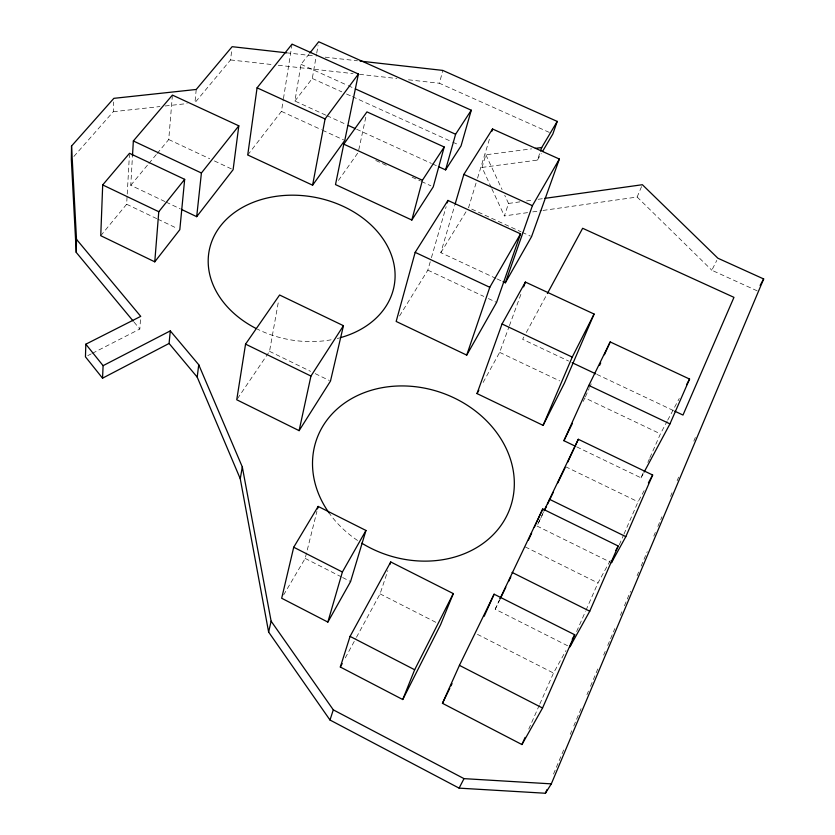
<?xml version="1.0" encoding="UTF-8"?>
<svg xmlns="http://www.w3.org/2000/svg" width="835" height="835" viewBox="0 0 835 835"><rect width="100%" height="100%" fill="white"/><g stroke="black" fill="none" stroke-linecap="round" stroke-linejoin="round"><path stroke-width="0.63" stroke-dasharray="4.17 3.13" d="M73.897 156.448L113.289 111.702L113.706 101.985M100.753 235.7L126.649 204.241L127.15 195.327M127.223 194.054L129.435 154.569M164.912 201.538L130.771 185.286L132.389 157.429M92.393 353.288L139.81 329.042L140.729 316.371M157.189 153.463L168.743 139.539L172.313 96.369M196.235 89.47L194.931 102.715L230.554 59.943L231.566 51.509M247.734 154.976L281.447 111.379L283.253 99.96M283.451 98.697L292.062 44.14M325.765 115.136L294.922 101.035L301.007 64.326L309.054 54.066M294.922 101.035L312.29 78.469L316.496 54.411M316.715 53.148L318.052 45.549M237.474 398.681L269.528 351.337L278.692 300.13M358.758 149.882L365.866 116.952M283.629 594.927L305.172 558.417L316.924 511.364M549.305 132.4L439.44 83.26L442.78 70.411M399.537 315.985L427.833 270.143L431.069 258.933M431.424 257.691L446.151 206.652M495.959 278.41L440.828 252.671L454.72 205.462M476.054 183.074L468.56 207.654L521.061 231.817M477.547 178.158L490.291 136.366M491.283 187.541L482.004 167.417L485.876 154.788L531.561 148.86M527.584 212.633L504.382 215.931L508.536 203.448L504.757 195.338M356.472 637.303L380.061 593.873L387.858 570.555M482.004 167.417L537.406 160.101L540.151 152.116M483.131 382.44L499.654 352.37L508.974 326.913M509.413 325.702L521.395 292.97M553.522 774.024L564.669 747.576M570.242 734.351L571.756 730.75M573.791 725.939L581.39 707.913M586.953 694.689L588.477 691.088M590.502 686.276L598.1 668.25M603.674 655.026L605.198 651.425M607.723 645.413L614.821 628.588M620.384 615.364L621.908 611.763M624.444 605.751L630.519 591.326M637.105 575.701L638.629 572.09M641.155 566.088L647.24 551.664M653.815 536.039L655.339 532.427M657.876 526.426L661.925 516.802M670.536 496.376L672.06 492.765M677.122 480.751L678.636 477.14M693.833 441.089L695.357 437.477M543.053 210.43L637.136 197.029L642.365 184.712M619.278 544.817L623.453 535.256M623.975 534.066L638.065 501.814L644.14 490.646M576.641 631.51L585.481 611.387M586.003 610.197L597.964 582.966L610.865 559.46M528.785 729.059L539.295 705.22M539.827 704.03L553.501 673.052L565.984 650.528M576.776 446.902L641.029 477.85L643.127 473.101M647.845 462.392L649.421 458.832M649.943 457.643L660.422 433.866L667.102 421.31M585.408 396.761L589.103 388.599M589.625 387.43L591.211 383.933M567.591 645.747L495.207 609.206L499.424 600M543.449 512.053L537.531 524.86L543.731 512.074M495.207 609.206L499.664 599.979M583.185 401.395L584.886 397.93L660.422 433.866M757.157 290.841L711.827 270.237L716.795 260.405M667.708 420.162L679.252 398.483M641.029 477.85L643.493 473.257M523.848 337.016L522.616 339.302L568.604 361.033M526.332 332.434L546.748 294.661M345.293 657.886L355.846 638.451M537.406 160.101L541.268 153.577M440.828 252.671L466.525 210.952M338.436 180.433L358.205 152.419M130.771 185.286L148.108 164.401M148.933 163.41L156.364 154.454M87.769 355.647L91.234 353.873M532.74 211.892L541.758 210.608M508.536 203.448L520.121 201.82M526.551 200.922L532.991 200.024M538.137 199.304L543.282 198.584M113.289 111.702L159.944 106.567M165.121 105.993L187.155 103.571M286.415 52.803L313.553 55.861M325.18 57.166L357.495 60.809M230.554 59.943L273.108 64.692M278.264 65.266L353.048 73.616M359.499 74.336L396.886 78.511M408.492 79.805L439.44 83.26M301.007 64.326L347.026 85.139M348.216 85.671L354.113 88.343M312.29 78.469L341.807 91.85M346.525 94L351.253 96.14M352.433 96.672L451.599 141.637M452.779 142.169L458.676 144.841M326.955 115.679L345.94 124.352M356.618 129.227L431.351 163.389M432.54 163.931L437.289 166.092M281.447 111.379L321.329 129.686M322.498 130.218L343.613 139.915M375.792 160.497L388.682 166.426M412.125 177.197L420.329 180.965M421.508 181.508L430.881 185.819M522.23 232.349L530.402 236.107M497.128 278.963L502.994 281.698M168.743 139.539L209.7 158.733M214.386 160.925L231.942 169.15M427.833 270.143L483.768 296.404M488.433 298.586L496.585 302.416M596.91 374.393L674.732 411.164M499.654 352.37L559.721 380.906M166.092 202.101L180.214 208.823M126.649 204.241L156.698 218.624M157.857 219.177L177.511 228.581M565.619 466.713L638.065 501.814M269.528 351.337L310.557 371.356M315.244 373.642L329.314 380.499M536.999 526.029L611.45 562.727M525.298 546.925L597.964 582.966M477.453 634.36L553.501 673.052M380.061 593.873L436.016 622.399M305.172 558.417L341.494 576.943M342.632 577.528L350.575 581.577M637.136 197.029L711.827 270.237M134.028 322.07L139.81 329.042M485.876 154.788L502.065 189.545M491.825 188.72L504.382 215.931M339.72 337.851A94.146 72.311 10.9 0 1 337.267 338.488M331.067 339.803A94.146 72.311 10.9 0 1 257.357 329.115M357.547 540.464A102.642 85.546 19.4 0 1 328.917 512.732"/><path stroke-width="1.25" d="M286.415 52.803L232.14 46.687L196.235 89.47L113.863 98.342L71.539 146.031L71.33 159.37L76.246 252.41L133.203 321.078M76.246 252.41L76.507 239.363L71.539 146.031M76.507 239.363L140.729 316.371L85.828 344.197L85.452 356.837L102.548 378.182L169.077 343.456L170.288 330.89L103.102 365.667L102.548 378.182M102.695 184.932L100.753 235.7L154.767 261.835L179.817 229.688L184.671 179.348L129.508 153.296L102.695 184.932L158.775 211.714L154.767 261.835M132.462 156.166L133.35 140.969L172.417 95.096L238.82 125.834L233.111 169.693L196.695 216.672L181.393 209.387M196.695 216.672L201.412 173.002L238.82 125.834M544.566 198.396L642.365 184.712L717.902 258.224L763.67 278.953L551.319 783.867L545.422 793.25L459.104 788.136L329.992 720.02L268.62 632.032L240.261 478.768L197.206 377.107L198.73 364.728L170.288 330.89M257.076 87.832L247.734 154.976L312.593 185.193L344.782 140.447L358.403 74.023L292.062 44.14L257.076 87.832L325.076 118.946L312.593 185.193M245.553 344.124L236.743 399.756L299.107 430.651L330.483 381.073L343.446 325.702L279.6 295.005L245.553 344.124L310.944 376.063L299.107 430.651M240.261 478.768L242.307 466.942L198.73 364.728M343.78 144.152L335.503 184.587L411.832 220.043L433.229 186.894L444.21 146.991L366.962 111.89L343.78 144.152L422.416 180.276L411.832 220.043M268.62 632.032L271.124 621.167L242.307 466.942M293.722 547.228L281.677 598.246L327.852 622.085L350.575 581.577L365.96 530.465L318.156 506.417L293.722 547.228L342.381 572.017L327.852 622.085M317.54 508.891L318.156 506.417M415.172 252.358L396.166 321.444L466.723 355.115L496.585 302.416L520.549 233.852L447.946 200.431L415.172 252.358L489.78 287.292L466.723 355.115M438.469 166.635L445.587 169.891L455.597 134.247L471.274 110.21L318.709 41.75L309.858 53.033M471.274 110.21L461.045 145.916L445.587 169.891M447.226 202.926L447.946 200.431M455.085 204.22L463.863 174.4L492.546 128.987L559.366 159.047L531.561 236.649L505.342 282.794L502.994 281.698M491.794 131.45L492.546 128.987M340.325 667.029L350.063 636.385L390.738 561.965L453.301 593.591L440.577 624.737L402.741 699.532L340.325 667.029L342.193 663.595M329.992 720.02L333.301 709.854L271.124 621.167M389.914 564.418L390.738 561.965M540.537 150.968L541.717 147.544L557.227 121.409L442.78 70.411L360.073 61.091M557.227 121.409L552.853 133.986L542.552 151.396M505.342 282.794L532.396 205.692L559.366 159.047M477.015 393.577L502.044 323.98L525.392 282.063L594.103 314.054L564.429 383.14L543.105 425.37L477.015 393.577L478.841 390.237M523.618 286.906L525.392 282.063M402.741 699.532L414.661 669.753L453.301 593.591M545.422 793.25L546.935 789.649M543.105 425.37L572.236 357.098L594.103 314.054M613.015 559.147L611.45 562.727L625.832 536.644L652.657 475.021L578.311 439.283L543.982 510.884M644.109 472.109L669.952 423.877L689.574 379.069L610.197 341.933L588.842 385.426L563.917 440.703L575.607 446.339M571.965 642.167L569.887 646.906L589.75 611.21L618.234 546.038L542.74 508.985L499.946 598.852M542.541 708.028L574.731 634.767L494.111 594.196L459.427 665.359L442.456 703.31L521.938 744.549L542.541 708.028L459.427 665.359M521.938 744.549L525.1 737.399M484.164 616.313L494.111 594.196M599.655 365.26L600.709 362.933M604.404 354.76L610.197 341.933M528.471 540.026L531.644 533.127M534.285 527.386L542.74 508.985M567.737 462.141L578.311 439.283M544.848 509.747L546.539 506.26M547.656 503.933L553.271 492.295M557.759 482.995L565.055 467.871M500.217 598.82L505.791 587.287M508.578 581.525L510.811 576.912M442.456 703.31L449.794 688.238M450.921 685.921L452.048 683.604M563.917 440.703L572.424 423.366M459.104 788.136L464.01 778.637L551.319 783.867M686.537 384.778L689.574 379.069M547.374 293.523L582.653 228.279L733.965 297.354L682.988 415.058L674.732 411.164M648.398 482.839L652.657 475.021M760.121 285.434L763.67 278.953M615.781 550.505L618.234 546.038M572.236 639.266L574.731 634.767M342.381 572.017L365.96 530.465M489.78 287.292L520.549 233.852M310.944 376.063L343.446 325.702M422.416 180.276L444.21 146.991M325.076 118.946L358.403 74.023M158.775 211.714L184.671 179.348M535.371 148.369L541.717 147.544M355.292 88.875L455.597 134.247M463.863 174.4L532.396 205.692M348.31 125.438L355.428 128.684M133.35 140.969L201.412 173.002M502.044 323.98L572.236 357.098M572.142 362.703L595.731 373.84M588.842 385.426L669.952 423.877M549.357 499.236L625.832 536.644M512.064 572.403L589.75 611.21M350.063 636.385L414.661 669.753M333.301 709.854L464.01 778.637M169.077 343.456L197.206 377.107M85.828 344.197L103.102 365.667M328.917 512.732A102.642 85.546 19.4 0 1 392.742 386.302A102.642 85.546 19.4 0 1 512.951 497.712A102.642 85.546 19.4 0 1 361.785 543.188M256.199 328.531A94.146 72.311 10.9 0 1 231.232 215.044A94.146 72.311 10.9 0 1 376.397 230.45A94.146 72.311 10.9 0 1 340.93 337.517"/></g></svg>
